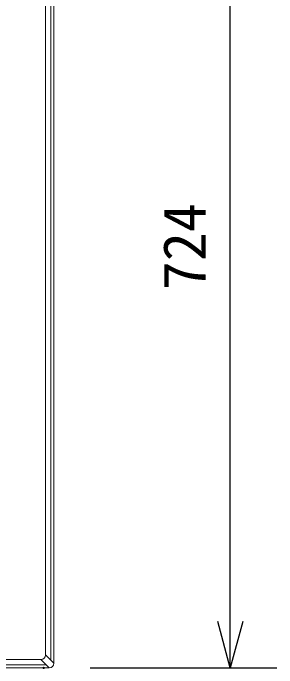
# Model space of a CAD drawing. Units: millimetres, scale not verified. Extents: x -63 to 62, y -116 to 117.
# Drawn here: x 2 to 13.31, y 44.06 to 72.19 of the extents above; entities that cross this region are included whole.
import ezdxf
from ezdxf.enums import TextEntityAlignment as Align

# ---------------------------------------------------------------- set-up
doc = ezdxf.new("R2010")
doc.units = ezdxf.units.MM
doc.header["$LTSCALE"] = 0.125
doc.header["$PDMODE"] = 32
doc.header["$PDSIZE"] = 0.0625
for name, color, linetype in [('0-0_0', 7, 'Continuous'), ('0-4_DEFPOINTS', 7, 'Continuous'), ('0-6_SUNPO', 7, 'Continuous')]:
    doc.layers.add(name, color=color, linetype=linetype)
doc.layers.add('0-5_GAIKEI', color=1, linetype='Continuous', lineweight=18)
doc.styles.add('ＭＳ ゴシック', font='')
doc.styles.get('ＭＳ ゴシック').set_extended_font_data('MS Gothic')

# ---------------------------------------------------------------- blocks, each defined once
blk = doc.blocks.new('_OPEN30')
at = {"layer": '0-0_0'}
blk.add_line((0, 0), (-1, 0), dxfattribs=at)
blk.add_lwpolyline([(-1, 0.26795), (0, 0), (-1, -0.26795)], dxfattribs=at)
blk = doc.blocks.new('D7')
at = {"layer": '0-4_DEFPOINTS'}
blk.add_point((-0.8363, 60.4784), dxfattribs=at)
at = {"layer": '0-6_SUNPO'}
for p, q in [((7.1637, 62.4784), (7.1637, 94.6707)), ((1.1637, 60.4784), (9.1637, 60.4784))]:
    blk.add_line(p, q, dxfattribs=at)
at = {"layer": '0-6_SUNPO', "xscale": 2, "yscale": 2, "rotation": 270}
blk.add_blockref('_OPEN30', (7.1637, 60.4784), dxfattribs=at)
at = {"layer": '0-6_SUNPO', "style": 'ＭＳ ゴシック'}
blk.add_text('724', height=1.833, rotation=90, dxfattribs=at).set_placement((6.6637, 76.6996), align=Align.BOTTOM_LEFT)

msp = doc.modelspace()

# ---------------------------------------------------------------- linework, layer by layer
at = {"layer": '0-5_GAIKEI'}
for p, q in [((3.6145, 44.3926), (3.6145, 79.9264)), ((3.3877, 79.6995), (3.3877, 44.6195)), ((3.3877, 44.6195), (3.6145, 44.3926)), ((3.4168, 44.1949), (-56.417, 44.1949)), ((-56.1901, 44.4217), (3.1899, 44.4217)), ((3.4168, 44.1949), (3.1899, 44.4217)), ((3.5502, 44.0595), (3.4148, 44.1949)), ((3.6145, 44.3946), (3.7499, 44.2592))]:
    msp.add_line(p, q, dxfattribs=at)
at = {"layer": '0-5_GAIKEI', "color": 7}
for p, q in [((3.7499, 80.0598), (3.7499, 44.2592)), ((-56.5504, 44.0595), (3.5502, 44.0595))]:
    msp.add_line(p, q, dxfattribs=at)
at = {"layer": '0-5_GAIKEI'}
msp.add_ellipse((2.8284, 44.981), major_axis=(-0.5022, 0.5022), ratio=0.49281, start_param=2.7306286, end_param=3.5525567, dxfattribs=at)
at = {"layer": '0-5_GAIKEI', "color": 7}
msp.add_ellipse((3.5496, 44.2598), major_axis=(-0.1418, 0.1418), ratio=0.997265, start_param=2.357564, end_param=3.9256213, dxfattribs=at)

# ---------------------------------------------------------------- block references
at = {"layer": '0-6_SUNPO'}
msp.add_blockref('D7', (4.1464, -16.4189), dxfattribs=at)

doc.saveas('drawing.dxf')
